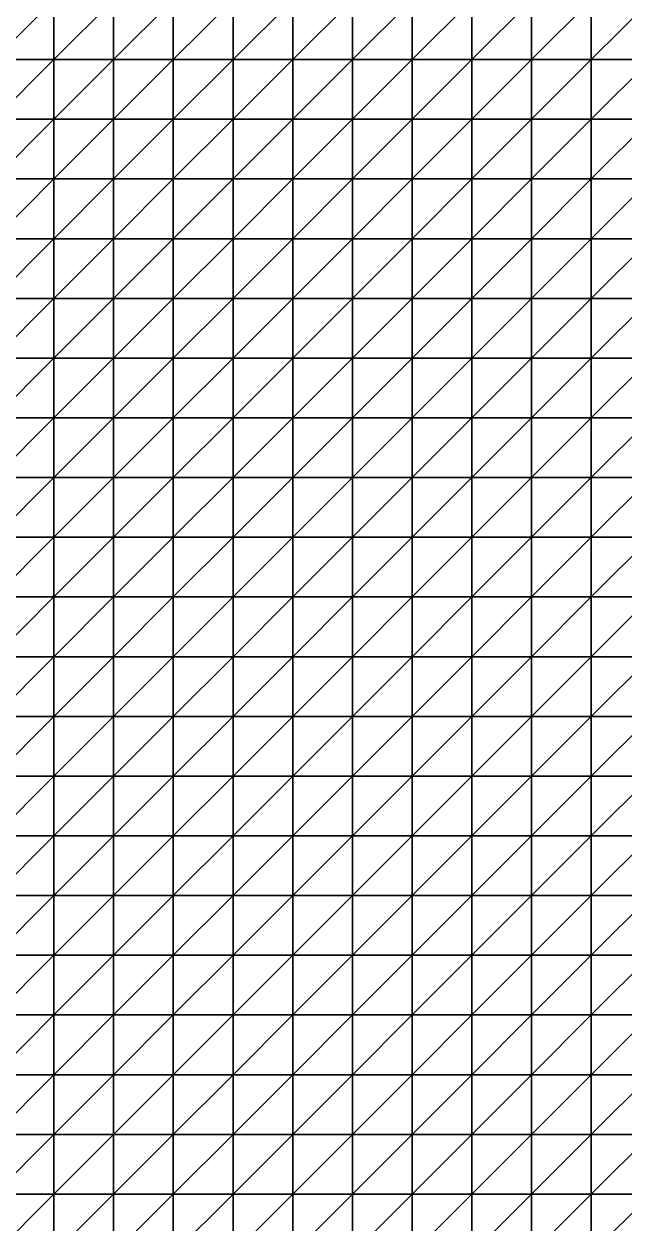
# Model space of a CAD drawing. Header units: metres. Extents: x 351000 to 353000, y 7455000 to 7457000.
# Drawn here: x 351988 to 352239, y 7455988 to 7456490 of the extents above; entities that cross this region are included whole.
import ezdxf

# ---------------------------------------------------------------- set-up
doc = ezdxf.new("R2010")
doc.units = ezdxf.units.M

msp = doc.modelspace()

# ---------------------------------------------------------------- linework, layer by layer
at = {"layer": 'BASE_OF_LEACHED_CAP_BOLC'}
for points in [[(351975, 7456475, 1239), (352000, 7456475, 1238.47), (352000, 7456500, 1241.88)], [(351975, 7456475, 1239), (352000, 7456500, 1241.88), (351975, 7456500, 1242.46)], [(352000, 7456475, 1238.47), (352025, 7456475, 1237.83), (352025, 7456500, 1241.18)], [(352000, 7456475, 1238.47), (352025, 7456500, 1241.18), (352000, 7456500, 1241.88)], [(352025, 7456475, 1237.83), (352050, 7456475, 1236.93), (352050, 7456500, 1240.2)], [(352025, 7456475, 1237.83), (352050, 7456500, 1240.2), (352025, 7456500, 1241.18)], [(352050, 7456475, 1236.93), (352075, 7456475, 1235.7), (352075, 7456500, 1238.85)], [(352050, 7456475, 1236.93), (352075, 7456500, 1238.85), (352050, 7456500, 1240.2)], [(352075, 7456475, 1235.7), (352100, 7456475, 1234.21), (352100, 7456500, 1237.15)], [(352075, 7456475, 1235.7), (352100, 7456500, 1237.15), (352075, 7456500, 1238.85)], [(352100, 7456475, 1234.21), (352125, 7456475, 1232.56), (352125, 7456500, 1235.12)], [(352100, 7456475, 1234.21), (352125, 7456500, 1235.12), (352100, 7456500, 1237.15)], [(352125, 7456475, 1232.56), (352150, 7456475, 1230.88), (352150, 7456500, 1232.85)], [(352125, 7456475, 1232.56), (352150, 7456500, 1232.85), (352125, 7456500, 1235.12)], [(352150, 7456475, 1230.88), (352175, 7456475, 1229.34), (352175, 7456500, 1230.53)], [(352150, 7456475, 1230.88), (352175, 7456500, 1230.53), (352150, 7456500, 1232.85)], [(352175, 7456475, 1229.34), (352200, 7456475, 1228.24), (352200, 7456500, 1228.48)], [(352175, 7456475, 1229.34), (352200, 7456500, 1228.48), (352175, 7456500, 1230.53)], [(352200, 7456475, 1228.24), (352225, 7456475, 1227.86), (352225, 7456500, 1227.09)], [(352200, 7456475, 1228.24), (352225, 7456500, 1227.09), (352200, 7456500, 1228.48)], [(352225, 7456475, 1227.86), (352250, 7456475, 1228.4), (352250, 7456500, 1226.63)], [(352225, 7456475, 1227.86), (352250, 7456500, 1226.63), (352225, 7456500, 1227.09)], [(351975, 7456450, 1236.1), (352000, 7456450, 1235.78), (352000, 7456475, 1238.47)], [(351975, 7456450, 1236.1), (352000, 7456475, 1238.47), (351975, 7456475, 1239)], [(352000, 7456450, 1235.78), (352025, 7456450, 1235.28), (352025, 7456475, 1237.83)], [(352000, 7456450, 1235.78), (352025, 7456475, 1237.83), (352000, 7456475, 1238.47)], [(352025, 7456450, 1235.28), (352050, 7456450, 1234.45), (352050, 7456475, 1236.93)], [(352025, 7456450, 1235.28), (352050, 7456475, 1236.93), (352025, 7456475, 1237.83)], [(352050, 7456450, 1234.45), (352075, 7456450, 1233.28), (352075, 7456475, 1235.7)], [(352050, 7456450, 1234.45), (352075, 7456475, 1235.7), (352050, 7456475, 1236.93)], [(352075, 7456450, 1233.28), (352100, 7456450, 1231.89), (352100, 7456475, 1234.21)], [(352075, 7456450, 1233.28), (352100, 7456475, 1234.21), (352075, 7456475, 1235.7)], [(352100, 7456450, 1231.89), (352125, 7456450, 1230.46), (352125, 7456475, 1232.56)], [(352100, 7456450, 1231.89), (352125, 7456475, 1232.56), (352100, 7456475, 1234.21)], [(352125, 7456450, 1230.46), (352150, 7456450, 1229.19), (352150, 7456475, 1230.88)], [(352125, 7456450, 1230.46), (352150, 7456475, 1230.88), (352125, 7456475, 1232.56)], [(352150, 7456450, 1229.19), (352175, 7456450, 1228.28), (352175, 7456475, 1229.34)], [(352150, 7456450, 1229.19), (352175, 7456475, 1229.34), (352150, 7456475, 1230.88)], [(352175, 7456450, 1228.28), (352200, 7456450, 1227.96), (352200, 7456475, 1228.24)], [(352175, 7456450, 1228.28), (352200, 7456475, 1228.24), (352175, 7456475, 1229.34)], [(352200, 7456450, 1227.96), (352225, 7456450, 1228.48), (352225, 7456475, 1227.86)], [(352200, 7456450, 1227.96), (352225, 7456475, 1227.86), (352200, 7456475, 1228.24)], [(352225, 7456450, 1228.48), (352250, 7456450, 1229.91), (352250, 7456475, 1228.4)], [(352225, 7456450, 1228.48), (352250, 7456475, 1228.4), (352225, 7456475, 1227.86)], [(351975, 7456425, 1234.13), (352000, 7456425, 1234.09), (352000, 7456450, 1235.78)], [(351975, 7456425, 1234.13), (352000, 7456450, 1235.78), (351975, 7456450, 1236.1)], [(352000, 7456425, 1234.09), (352025, 7456425, 1233.71), (352025, 7456450, 1235.28)], [(352000, 7456425, 1234.09), (352025, 7456450, 1235.28), (352000, 7456450, 1235.78)], [(352025, 7456425, 1233.71), (352050, 7456425, 1232.86), (352050, 7456450, 1234.45)], [(352025, 7456425, 1233.71), (352050, 7456450, 1234.45), (352025, 7456450, 1235.28)], [(352050, 7456425, 1232.86), (352075, 7456425, 1231.59), (352075, 7456450, 1233.28)], [(352050, 7456425, 1232.86), (352075, 7456450, 1233.28), (352050, 7456450, 1234.45)], [(352075, 7456425, 1231.59), (352100, 7456425, 1230.1), (352100, 7456450, 1231.89)], [(352075, 7456425, 1231.59), (352100, 7456450, 1231.89), (352075, 7456450, 1233.28)], [(352100, 7456425, 1230.1), (352125, 7456425, 1228.69), (352125, 7456450, 1230.46)], [(352100, 7456425, 1230.1), (352125, 7456450, 1230.46), (352100, 7456450, 1231.89)], [(352125, 7456425, 1228.69), (352150, 7456425, 1227.61), (352150, 7456450, 1229.19)], [(352125, 7456425, 1228.69), (352150, 7456450, 1229.19), (352125, 7456450, 1230.46)], [(352150, 7456425, 1227.61), (352175, 7456425, 1227.11), (352175, 7456450, 1228.28)], [(352150, 7456425, 1227.61), (352175, 7456450, 1228.28), (352150, 7456450, 1229.19)], [(352175, 7456425, 1227.11), (352200, 7456425, 1227.4), (352200, 7456450, 1227.96)], [(352175, 7456425, 1227.11), (352200, 7456450, 1227.96), (352175, 7456450, 1228.28)], [(352200, 7456425, 1227.4), (352225, 7456425, 1228.64), (352225, 7456450, 1228.48)], [(352200, 7456425, 1227.4), (352225, 7456450, 1228.48), (352200, 7456450, 1227.96)], [(352225, 7456425, 1228.64), (352250, 7456425, 1230.86), (352250, 7456450, 1229.91)], [(352225, 7456425, 1228.64), (352250, 7456450, 1229.91), (352225, 7456450, 1228.48)], [(351975, 7456400, 1233.15), (352000, 7456400, 1233.32), (352000, 7456425, 1234.09)], [(351975, 7456400, 1233.15), (352000, 7456425, 1234.09), (351975, 7456425, 1234.13)], [(352000, 7456400, 1233.32), (352025, 7456400, 1232.94), (352025, 7456425, 1233.71)], [(352000, 7456400, 1233.32), (352025, 7456425, 1233.71), (352000, 7456425, 1234.09)], [(352025, 7456400, 1232.94), (352050, 7456400, 1231.9), (352050, 7456425, 1232.86)], [(352025, 7456400, 1232.94), (352050, 7456425, 1232.86), (352025, 7456425, 1233.71)], [(352050, 7456400, 1231.9), (352075, 7456400, 1230.34), (352075, 7456425, 1231.59)], [(352050, 7456400, 1231.9), (352075, 7456425, 1231.59), (352050, 7456425, 1232.86)], [(352075, 7456400, 1230.34), (352100, 7456400, 1228.56), (352100, 7456425, 1230.1)], [(352075, 7456400, 1230.34), (352100, 7456425, 1230.1), (352075, 7456425, 1231.59)], [(352100, 7456400, 1228.56), (352125, 7456400, 1226.95), (352125, 7456425, 1228.69)], [(352100, 7456400, 1228.56), (352125, 7456425, 1228.69), (352100, 7456425, 1230.1)], [(352125, 7456400, 1226.95), (352150, 7456400, 1225.85), (352150, 7456425, 1227.61)], [(352125, 7456400, 1226.95), (352150, 7456425, 1227.61), (352125, 7456425, 1228.69)], [(352150, 7456400, 1225.85), (352175, 7456400, 1225.57), (352175, 7456425, 1227.11)], [(352150, 7456400, 1225.85), (352175, 7456425, 1227.11), (352150, 7456425, 1227.61)], [(352175, 7456400, 1225.57), (352200, 7456400, 1226.31), (352200, 7456425, 1227.4)], [(352175, 7456400, 1225.57), (352200, 7456425, 1227.4), (352175, 7456425, 1227.11)], [(352200, 7456400, 1226.31), (352225, 7456400, 1228.17), (352225, 7456425, 1228.64)], [(352200, 7456400, 1226.31), (352225, 7456425, 1228.64), (352200, 7456425, 1227.4)], [(352225, 7456400, 1228.17), (352250, 7456400, 1231.1), (352250, 7456425, 1230.86)], [(352225, 7456400, 1228.17), (352250, 7456425, 1230.86), (352225, 7456425, 1228.64)], [(351975, 7456375, 1232.87), (352000, 7456375, 1233.11), (352000, 7456400, 1233.32)], [(351975, 7456375, 1232.87), (352000, 7456400, 1233.32), (351975, 7456400, 1233.15)], [(352000, 7456375, 1233.11), (352025, 7456375, 1232.54), (352025, 7456400, 1232.94)], [(352000, 7456375, 1233.11), (352025, 7456400, 1232.94), (352000, 7456400, 1233.32)], [(352025, 7456375, 1232.54), (352050, 7456375, 1231.14), (352050, 7456400, 1231.9)], [(352025, 7456375, 1232.54), (352050, 7456400, 1231.9), (352025, 7456400, 1232.94)], [(352050, 7456375, 1231.14), (352075, 7456375, 1229.11), (352075, 7456400, 1230.34)], [(352050, 7456375, 1231.14), (352075, 7456400, 1230.34), (352050, 7456400, 1231.9)], [(352075, 7456375, 1229.11), (352100, 7456375, 1226.87), (352100, 7456400, 1228.56)], [(352075, 7456375, 1229.11), (352100, 7456400, 1228.56), (352075, 7456400, 1230.34)], [(352100, 7456375, 1226.87), (352125, 7456375, 1224.91), (352125, 7456400, 1226.95)], [(352100, 7456375, 1226.87), (352125, 7456400, 1226.95), (352100, 7456400, 1228.56)], [(352125, 7456375, 1224.91), (352150, 7456375, 1223.67), (352150, 7456400, 1225.85)], [(352125, 7456375, 1224.91), (352150, 7456400, 1225.85), (352125, 7456400, 1226.95)], [(352150, 7456375, 1223.67), (352175, 7456375, 1223.5), (352175, 7456400, 1225.57)], [(352150, 7456375, 1223.67), (352175, 7456400, 1225.57), (352150, 7456400, 1225.85)], [(352175, 7456375, 1223.5), (352200, 7456375, 1224.59), (352200, 7456400, 1226.31)], [(352175, 7456375, 1223.5), (352200, 7456400, 1226.31), (352175, 7456400, 1225.57)], [(352200, 7456375, 1224.59), (352225, 7456375, 1227.01), (352225, 7456400, 1228.17)], [(352200, 7456375, 1224.59), (352225, 7456400, 1228.17), (352200, 7456400, 1226.31)], [(352225, 7456375, 1227.01), (352250, 7456375, 1230.65), (352250, 7456400, 1231.1)], [(352225, 7456375, 1227.01), (352250, 7456400, 1231.1), (352225, 7456400, 1228.17)], [(351975, 7456350, 1232.79), (352000, 7456350, 1232.89), (352000, 7456375, 1233.11)], [(351975, 7456350, 1232.79), (352000, 7456375, 1233.11), (351975, 7456375, 1232.87)], [(352000, 7456350, 1232.89), (352025, 7456350, 1231.97), (352025, 7456375, 1232.54)], [(352000, 7456350, 1232.89), (352025, 7456375, 1232.54), (352000, 7456375, 1233.11)], [(352025, 7456350, 1231.97), (352050, 7456350, 1230.06), (352050, 7456375, 1231.14)], [(352025, 7456350, 1231.97), (352050, 7456375, 1231.14), (352025, 7456375, 1232.54)], [(352050, 7456350, 1230.06), (352075, 7456350, 1227.47), (352075, 7456375, 1229.11)], [(352050, 7456350, 1230.06), (352075, 7456375, 1229.11), (352050, 7456375, 1231.14)], [(352075, 7456350, 1227.47), (352100, 7456350, 1224.7), (352100, 7456375, 1226.87)], [(352075, 7456350, 1227.47), (352100, 7456375, 1226.87), (352075, 7456375, 1229.11)], [(352100, 7456350, 1224.7), (352125, 7456350, 1222.35), (352125, 7456375, 1224.91)], [(352100, 7456350, 1224.7), (352125, 7456375, 1224.91), (352100, 7456375, 1226.87)], [(352125, 7456350, 1222.35), (352150, 7456350, 1220.95), (352150, 7456375, 1223.67)], [(352125, 7456350, 1222.35), (352150, 7456375, 1223.67), (352125, 7456375, 1224.91)], [(352150, 7456350, 1220.95), (352175, 7456350, 1220.87), (352175, 7456375, 1223.5)], [(352150, 7456350, 1220.95), (352175, 7456375, 1223.5), (352150, 7456375, 1223.67)], [(352175, 7456350, 1220.87), (352200, 7456350, 1222.33), (352200, 7456375, 1224.59)], [(352175, 7456350, 1220.87), (352200, 7456375, 1224.59), (352175, 7456375, 1223.5)], [(352200, 7456350, 1222.33), (352225, 7456350, 1225.33), (352225, 7456375, 1227.01)], [(352200, 7456350, 1222.33), (352225, 7456375, 1227.01), (352200, 7456375, 1224.59)], [(352225, 7456350, 1225.33), (352250, 7456350, 1229.72), (352250, 7456375, 1230.65)], [(352225, 7456350, 1225.33), (352250, 7456375, 1230.65), (352225, 7456375, 1227.01)], [(351975, 7456325, 1232.31), (352000, 7456325, 1232.11), (352000, 7456350, 1232.89)], [(351975, 7456325, 1232.31), (352000, 7456350, 1232.89), (351975, 7456350, 1232.79)], [(352000, 7456325, 1232.11), (352025, 7456325, 1230.74), (352025, 7456350, 1231.97)], [(352000, 7456325, 1232.11), (352025, 7456350, 1231.97), (352000, 7456350, 1232.89)], [(352025, 7456325, 1230.74), (352050, 7456325, 1228.28), (352050, 7456350, 1230.06)], [(352025, 7456325, 1230.74), (352050, 7456350, 1230.06), (352025, 7456350, 1231.97)], [(352050, 7456325, 1228.28), (352075, 7456325, 1225.13), (352075, 7456350, 1227.47)], [(352050, 7456325, 1228.28), (352075, 7456350, 1227.47), (352050, 7456350, 1230.06)], [(352075, 7456325, 1225.13), (352100, 7456325, 1221.89), (352100, 7456350, 1224.7)], [(352075, 7456325, 1225.13), (352100, 7456350, 1224.7), (352075, 7456350, 1227.47)], [(352100, 7456325, 1221.89), (352125, 7456325, 1219.23), (352125, 7456350, 1222.35)], [(352100, 7456325, 1221.89), (352125, 7456350, 1222.35), (352100, 7456350, 1224.7)], [(352125, 7456325, 1219.23), (352150, 7456325, 1217.75), (352150, 7456350, 1220.95)], [(352125, 7456325, 1219.23), (352150, 7456350, 1220.95), (352125, 7456350, 1222.35)], [(352150, 7456325, 1217.75), (352175, 7456325, 1217.86), (352175, 7456350, 1220.87)], [(352150, 7456325, 1217.75), (352175, 7456350, 1220.87), (352150, 7456350, 1220.95)], [(352175, 7456325, 1217.86), (352200, 7456325, 1219.77), (352200, 7456350, 1222.33)], [(352175, 7456325, 1217.86), (352200, 7456350, 1222.33), (352175, 7456350, 1220.87)], [(352200, 7456325, 1219.77), (352225, 7456325, 1223.44), (352225, 7456350, 1225.33)], [(352200, 7456325, 1219.77), (352225, 7456350, 1225.33), (352200, 7456350, 1222.33)], [(352225, 7456325, 1223.44), (352250, 7456325, 1228.65), (352250, 7456350, 1229.72)], [(352225, 7456325, 1223.44), (352250, 7456350, 1229.72), (352225, 7456350, 1225.33)], [(351975, 7456300, 1231), (352000, 7456300, 1230.42), (352000, 7456325, 1232.11)], [(351975, 7456300, 1231), (352000, 7456325, 1232.11), (351975, 7456325, 1232.31)], [(352000, 7456300, 1230.42), (352025, 7456300, 1228.6), (352025, 7456325, 1230.74)], [(352000, 7456300, 1230.42), (352025, 7456325, 1230.74), (352000, 7456325, 1232.11)], [(352025, 7456300, 1228.6), (352050, 7456300, 1225.67), (352050, 7456325, 1228.28)], [(352025, 7456300, 1228.6), (352050, 7456325, 1228.28), (352025, 7456325, 1230.74)], [(352050, 7456300, 1225.67), (352075, 7456300, 1222.09), (352075, 7456325, 1225.13)], [(352050, 7456300, 1225.67), (352075, 7456325, 1225.13), (352050, 7456325, 1228.28)], [(352075, 7456300, 1222.09), (352100, 7456300, 1218.53), (352100, 7456325, 1221.89)], [(352075, 7456300, 1222.09), (352100, 7456325, 1221.89), (352075, 7456325, 1225.13)], [(352100, 7456300, 1218.53), (352125, 7456300, 1215.72), (352125, 7456325, 1219.23)], [(352100, 7456300, 1218.53), (352125, 7456325, 1219.23), (352100, 7456325, 1221.89)], [(352125, 7456300, 1215.72), (352150, 7456300, 1214.33), (352150, 7456325, 1217.75)], [(352125, 7456300, 1215.72), (352150, 7456325, 1217.75), (352125, 7456325, 1219.23)], [(352150, 7456300, 1214.33), (352175, 7456300, 1214.79), (352175, 7456325, 1217.86)], [(352150, 7456300, 1214.33), (352175, 7456325, 1217.86), (352150, 7456325, 1217.75)], [(352175, 7456300, 1214.79), (352200, 7456300, 1217.27), (352200, 7456325, 1219.77)], [(352175, 7456300, 1214.79), (352200, 7456325, 1219.77), (352175, 7456325, 1217.86)], [(352200, 7456300, 1217.27), (352225, 7456300, 1221.69), (352225, 7456325, 1223.44)], [(352200, 7456300, 1217.27), (352225, 7456325, 1223.44), (352200, 7456325, 1219.77)], [(352225, 7456300, 1221.69), (352250, 7456300, 1227.76), (352250, 7456325, 1228.65)], [(352225, 7456300, 1221.69), (352250, 7456325, 1228.65), (352225, 7456325, 1223.44)], [(351975, 7456275, 1228.69), (352000, 7456275, 1227.78), (352000, 7456300, 1230.42)], [(351975, 7456275, 1228.69), (352000, 7456300, 1230.42), (351975, 7456300, 1231)], [(352000, 7456275, 1227.78), (352025, 7456275, 1225.62), (352025, 7456300, 1228.6)], [(352000, 7456275, 1227.78), (352025, 7456300, 1228.6), (352000, 7456300, 1230.42)], [(352025, 7456275, 1225.62), (352050, 7456275, 1222.39), (352050, 7456300, 1225.67)], [(352025, 7456275, 1225.62), (352050, 7456300, 1225.67), (352025, 7456300, 1228.6)], [(352050, 7456275, 1222.39), (352075, 7456275, 1218.59), (352075, 7456300, 1222.09)], [(352050, 7456275, 1222.39), (352075, 7456300, 1222.09), (352050, 7456300, 1225.67)], [(352075, 7456275, 1218.59), (352100, 7456275, 1214.94), (352100, 7456300, 1218.53)], [(352075, 7456275, 1218.59), (352100, 7456300, 1218.53), (352075, 7456300, 1222.09)], [(352100, 7456275, 1214.94), (352125, 7456275, 1212.21), (352125, 7456300, 1215.72)], [(352100, 7456275, 1214.94), (352125, 7456300, 1215.72), (352100, 7456300, 1218.53)], [(352125, 7456275, 1212.21), (352150, 7456275, 1211.09), (352150, 7456300, 1214.33)], [(352125, 7456275, 1212.21), (352150, 7456300, 1214.33), (352125, 7456300, 1215.72)], [(352150, 7456275, 1211.09), (352175, 7456275, 1212.03), (352175, 7456300, 1214.79)], [(352150, 7456275, 1211.09), (352175, 7456300, 1214.79), (352150, 7456300, 1214.33)], [(352175, 7456275, 1212.03), (352200, 7456275, 1215.18), (352200, 7456300, 1217.27)], [(352175, 7456275, 1212.03), (352200, 7456300, 1217.27), (352175, 7456300, 1214.79)], [(352200, 7456275, 1215.18), (352225, 7456275, 1220.38), (352225, 7456300, 1221.69)], [(352200, 7456275, 1215.18), (352225, 7456300, 1221.69), (352200, 7456300, 1217.27)], [(352225, 7456275, 1220.38), (352250, 7456275, 1227.29), (352250, 7456300, 1227.76)], [(352225, 7456275, 1220.38), (352250, 7456300, 1227.76), (352225, 7456300, 1221.69)], [(351975, 7456250, 1225.59), (352000, 7456250, 1224.49), (352000, 7456275, 1227.78)], [(351975, 7456250, 1225.59), (352000, 7456275, 1227.78), (351975, 7456275, 1228.69)], [(352000, 7456250, 1224.49), (352025, 7456250, 1222.19), (352025, 7456275, 1225.62)], [(352000, 7456250, 1224.49), (352025, 7456275, 1225.62), (352000, 7456275, 1227.78)], [(352025, 7456250, 1222.19), (352050, 7456250, 1218.89), (352050, 7456275, 1222.39)], [(352025, 7456250, 1222.19), (352050, 7456275, 1222.39), (352025, 7456275, 1225.62)], [(352050, 7456250, 1218.89), (352075, 7456250, 1215.12), (352075, 7456275, 1218.59)], [(352050, 7456250, 1218.89), (352075, 7456275, 1218.59), (352050, 7456275, 1222.39)], [(352075, 7456250, 1215.12), (352100, 7456250, 1211.59), (352100, 7456275, 1214.94)], [(352075, 7456250, 1215.12), (352100, 7456275, 1214.94), (352075, 7456275, 1218.59)], [(352100, 7456250, 1211.59), (352125, 7456250, 1209.13), (352125, 7456275, 1212.21)], [(352100, 7456250, 1211.59), (352125, 7456275, 1212.21), (352100, 7456275, 1214.94)], [(352125, 7456250, 1209.13), (352150, 7456250, 1208.42), (352150, 7456275, 1211.09)], [(352125, 7456250, 1209.13), (352150, 7456275, 1211.09), (352125, 7456275, 1212.21)], [(352150, 7456250, 1208.42), (352175, 7456250, 1209.92), (352175, 7456275, 1212.03)], [(352150, 7456250, 1208.42), (352175, 7456275, 1212.03), (352150, 7456275, 1211.09)], [(352175, 7456250, 1209.92), (352200, 7456250, 1213.73), (352200, 7456275, 1215.18)], [(352175, 7456250, 1209.92), (352200, 7456275, 1215.18), (352175, 7456275, 1212.03)], [(352200, 7456250, 1213.73), (352225, 7456250, 1219.67), (352225, 7456275, 1220.38)], [(352200, 7456250, 1213.73), (352225, 7456275, 1220.38), (352200, 7456275, 1215.18)], [(352225, 7456250, 1219.67), (352250, 7456250, 1227.28), (352250, 7456275, 1227.29)], [(352225, 7456250, 1219.67), (352250, 7456275, 1227.29), (352225, 7456275, 1220.38)], [(351975, 7456225, 1222.22), (352000, 7456225, 1221.13), (352000, 7456250, 1224.49)], [(351975, 7456225, 1222.22), (352000, 7456250, 1224.49), (351975, 7456250, 1225.59)], [(352000, 7456225, 1221.13), (352025, 7456225, 1218.92), (352025, 7456250, 1222.19)], [(352000, 7456225, 1221.13), (352025, 7456250, 1222.19), (352000, 7456250, 1224.49)], [(352025, 7456225, 1218.92), (352050, 7456225, 1215.79), (352050, 7456250, 1218.89)], [(352025, 7456225, 1218.92), (352050, 7456250, 1218.89), (352025, 7456250, 1222.19)], [(352050, 7456225, 1215.79), (352075, 7456225, 1212.24), (352075, 7456250, 1215.12)], [(352050, 7456225, 1215.79), (352075, 7456250, 1215.12), (352050, 7456250, 1218.89)], [(352075, 7456225, 1212.24), (352100, 7456225, 1209.01), (352100, 7456250, 1211.59)], [(352075, 7456225, 1212.24), (352100, 7456250, 1211.59), (352075, 7456250, 1215.12)], [(352100, 7456225, 1209.01), (352125, 7456225, 1206.91), (352125, 7456250, 1209.13)], [(352100, 7456225, 1209.01), (352125, 7456250, 1209.13), (352100, 7456250, 1211.59)], [(352125, 7456225, 1206.91), (352150, 7456225, 1206.63), (352150, 7456250, 1208.42)], [(352125, 7456225, 1206.91), (352150, 7456250, 1208.42), (352125, 7456250, 1209.13)], [(352150, 7456225, 1206.63), (352175, 7456225, 1208.64), (352175, 7456250, 1209.92)], [(352150, 7456225, 1206.63), (352175, 7456250, 1209.92), (352150, 7456250, 1208.42)], [(352175, 7456225, 1208.64), (352200, 7456225, 1213.02), (352200, 7456250, 1213.73)], [(352175, 7456225, 1208.64), (352200, 7456250, 1213.73), (352175, 7456250, 1209.92)], [(352200, 7456225, 1213.02), (352225, 7456225, 1219.51), (352225, 7456250, 1219.67)], [(352200, 7456225, 1213.02), (352225, 7456250, 1219.67), (352200, 7456250, 1213.73)], [(352225, 7456225, 1219.51), (352250, 7456225, 1227.61), (352250, 7456250, 1227.28)], [(352225, 7456225, 1219.51), (352250, 7456250, 1227.28), (352225, 7456250, 1219.67)], [(351975, 7456200, 1219.26), (352000, 7456200, 1218.41), (352000, 7456225, 1221.13)], [(351975, 7456200, 1219.26), (352000, 7456225, 1221.13), (351975, 7456225, 1222.22)], [(352000, 7456200, 1218.41), (352025, 7456200, 1216.49), (352025, 7456225, 1218.92)], [(352000, 7456200, 1218.41), (352025, 7456225, 1218.92), (352000, 7456225, 1221.13)], [(352025, 7456200, 1216.49), (352050, 7456200, 1213.68), (352050, 7456225, 1215.79)], [(352025, 7456200, 1216.49), (352050, 7456225, 1215.79), (352025, 7456225, 1218.92)], [(352050, 7456200, 1213.68), (352075, 7456200, 1210.48), (352075, 7456225, 1212.24)], [(352050, 7456200, 1213.68), (352075, 7456225, 1212.24), (352050, 7456225, 1215.79)], [(352075, 7456200, 1210.48), (352100, 7456200, 1207.6), (352100, 7456225, 1209.01)], [(352075, 7456200, 1210.48), (352100, 7456225, 1209.01), (352075, 7456225, 1212.24)], [(352100, 7456200, 1207.6), (352125, 7456200, 1205.82), (352125, 7456225, 1206.91)], [(352100, 7456200, 1207.6), (352125, 7456225, 1206.91), (352100, 7456225, 1209.01)], [(352125, 7456200, 1205.82), (352150, 7456200, 1205.87), (352150, 7456225, 1206.63)], [(352125, 7456200, 1205.82), (352150, 7456225, 1206.63), (352125, 7456225, 1206.91)], [(352150, 7456200, 1205.87), (352175, 7456200, 1208.21), (352175, 7456225, 1208.64)], [(352150, 7456200, 1205.87), (352175, 7456225, 1208.64), (352150, 7456225, 1206.63)], [(352175, 7456200, 1208.21), (352200, 7456200, 1212.93), (352200, 7456225, 1213.02)], [(352175, 7456200, 1208.21), (352200, 7456225, 1213.02), (352175, 7456225, 1208.64)], [(352200, 7456200, 1212.93), (352225, 7456200, 1219.73), (352225, 7456225, 1219.51)], [(352200, 7456200, 1212.93), (352225, 7456225, 1219.51), (352200, 7456225, 1213.02)], [(352225, 7456200, 1219.73), (352250, 7456200, 1228.04), (352250, 7456225, 1227.61)], [(352225, 7456200, 1219.73), (352250, 7456225, 1227.61), (352225, 7456225, 1219.51)], [(351975, 7456175, 1217.4), (352000, 7456175, 1216.95), (352000, 7456200, 1218.41)], [(351975, 7456175, 1217.4), (352000, 7456200, 1218.41), (351975, 7456200, 1219.26)], [(352000, 7456175, 1216.95), (352025, 7456175, 1215.45), (352025, 7456200, 1216.49)], [(352000, 7456175, 1216.95), (352025, 7456200, 1216.49), (352000, 7456200, 1218.41)], [(352025, 7456175, 1215.45), (352050, 7456175, 1213.05), (352050, 7456200, 1213.68)], [(352025, 7456175, 1215.45), (352050, 7456200, 1213.68), (352025, 7456200, 1216.49)], [(352050, 7456175, 1213.05), (352075, 7456175, 1210.2), (352075, 7456200, 1210.48)], [(352050, 7456175, 1213.05), (352075, 7456200, 1210.48), (352050, 7456200, 1213.68)], [(352075, 7456175, 1210.2), (352100, 7456175, 1207.57), (352100, 7456200, 1207.6)], [(352075, 7456175, 1210.2), (352100, 7456200, 1207.6), (352075, 7456200, 1210.48)], [(352100, 7456175, 1207.57), (352125, 7456175, 1205.96), (352125, 7456200, 1205.82)], [(352100, 7456175, 1207.57), (352125, 7456200, 1205.82), (352100, 7456200, 1207.6)], [(352125, 7456175, 1205.96), (352150, 7456175, 1206.1), (352150, 7456200, 1205.87)], [(352125, 7456175, 1205.96), (352150, 7456200, 1205.87), (352125, 7456200, 1205.82)], [(352150, 7456175, 1206.1), (352175, 7456175, 1208.49), (352175, 7456200, 1208.21)], [(352150, 7456175, 1206.1), (352175, 7456200, 1208.21), (352150, 7456200, 1205.87)], [(352175, 7456175, 1208.49), (352200, 7456175, 1213.26), (352200, 7456200, 1212.93)], [(352175, 7456175, 1208.49), (352200, 7456200, 1212.93), (352175, 7456200, 1208.21)], [(352200, 7456175, 1213.26), (352225, 7456175, 1220.09), (352225, 7456200, 1219.73)], [(352200, 7456175, 1213.26), (352225, 7456200, 1219.73), (352200, 7456200, 1212.93)], [(352225, 7456175, 1220.09), (352250, 7456175, 1228.35), (352250, 7456200, 1228.04)], [(352225, 7456175, 1220.09), (352250, 7456200, 1228.04), (352225, 7456200, 1219.73)], [(351975, 7456150, 1217.13), (352000, 7456150, 1217.2), (352000, 7456175, 1216.95)], [(351975, 7456150, 1217.13), (352000, 7456175, 1216.95), (351975, 7456175, 1217.4)], [(352000, 7456150, 1217.2), (352025, 7456150, 1216.15), (352025, 7456175, 1215.45)], [(352000, 7456150, 1217.2), (352025, 7456175, 1215.45), (352000, 7456175, 1216.95)], [(352025, 7456150, 1216.15), (352050, 7456150, 1214.11), (352050, 7456175, 1213.05)], [(352025, 7456150, 1216.15), (352050, 7456175, 1213.05), (352025, 7456175, 1215.45)], [(352050, 7456150, 1214.11), (352075, 7456150, 1211.48), (352075, 7456175, 1210.2)], [(352050, 7456150, 1214.11), (352075, 7456175, 1210.2), (352050, 7456175, 1213.05)], [(352075, 7456150, 1211.48), (352100, 7456150, 1208.91), (352100, 7456175, 1207.57)], [(352075, 7456150, 1211.48), (352100, 7456175, 1207.57), (352075, 7456175, 1210.2)], [(352100, 7456150, 1208.91), (352125, 7456150, 1207.19), (352125, 7456175, 1205.96)], [(352100, 7456150, 1208.91), (352125, 7456175, 1205.96), (352100, 7456175, 1207.57)], [(352125, 7456150, 1207.19), (352150, 7456150, 1207.12), (352150, 7456175, 1206.1)], [(352125, 7456150, 1207.19), (352150, 7456175, 1206.1), (352125, 7456175, 1205.96)], [(352150, 7456150, 1207.12), (352175, 7456150, 1209.27), (352175, 7456175, 1208.49)], [(352150, 7456150, 1207.12), (352175, 7456175, 1208.49), (352150, 7456175, 1206.1)], [(352175, 7456150, 1209.27), (352200, 7456150, 1213.78), (352200, 7456175, 1213.26)], [(352175, 7456150, 1209.27), (352200, 7456175, 1213.26), (352175, 7456175, 1208.49)], [(352200, 7456150, 1213.78), (352225, 7456150, 1220.38), (352225, 7456175, 1220.09)], [(352200, 7456150, 1213.78), (352225, 7456175, 1220.09), (352200, 7456175, 1213.26)], [(352225, 7456150, 1220.38), (352250, 7456150, 1228.38), (352250, 7456175, 1228.35)], [(352225, 7456150, 1220.38), (352250, 7456175, 1228.35), (352225, 7456175, 1220.09)], [(351975, 7456125, 1218.66), (352000, 7456125, 1219.25), (352000, 7456150, 1217.2)], [(351975, 7456125, 1218.66), (352000, 7456150, 1217.2), (351975, 7456150, 1217.13)], [(352000, 7456125, 1219.25), (352025, 7456125, 1218.58), (352025, 7456150, 1216.15)], [(352000, 7456125, 1219.25), (352025, 7456150, 1216.15), (352000, 7456150, 1217.2)], [(352025, 7456125, 1218.58), (352050, 7456125, 1216.75), (352050, 7456150, 1214.11)], [(352025, 7456125, 1218.58), (352050, 7456150, 1214.11), (352025, 7456150, 1216.15)], [(352050, 7456125, 1216.75), (352075, 7456125, 1214.13), (352075, 7456150, 1211.48)], [(352050, 7456125, 1216.75), (352075, 7456150, 1211.48), (352050, 7456150, 1214.11)], [(352075, 7456125, 1214.13), (352100, 7456125, 1211.35), (352100, 7456150, 1208.91)], [(352075, 7456125, 1214.13), (352100, 7456150, 1208.91), (352075, 7456150, 1211.48)], [(352100, 7456125, 1211.35), (352125, 7456125, 1209.25), (352125, 7456150, 1207.19)], [(352100, 7456125, 1211.35), (352125, 7456150, 1207.19), (352100, 7456150, 1208.91)], [(352125, 7456125, 1209.25), (352150, 7456125, 1208.69), (352150, 7456150, 1207.12)], [(352125, 7456125, 1209.25), (352150, 7456150, 1207.12), (352125, 7456150, 1207.19)], [(352150, 7456125, 1208.69), (352175, 7456125, 1210.31), (352175, 7456150, 1209.27)], [(352150, 7456125, 1208.69), (352175, 7456150, 1209.27), (352150, 7456150, 1207.12)], [(352175, 7456125, 1210.31), (352200, 7456125, 1214.36), (352200, 7456150, 1213.78)], [(352175, 7456125, 1210.31), (352200, 7456150, 1213.78), (352175, 7456150, 1209.27)], [(352200, 7456125, 1214.36), (352225, 7456125, 1220.54), (352225, 7456150, 1220.38)], [(352200, 7456125, 1214.36), (352225, 7456150, 1220.38), (352200, 7456150, 1213.78)], [(352225, 7456125, 1220.54), (352250, 7456125, 1228.17), (352250, 7456150, 1228.38)], [(352225, 7456125, 1220.54), (352250, 7456150, 1228.38), (352225, 7456150, 1220.38)], [(351975, 7456100, 1221.82), (352000, 7456100, 1222.82), (352000, 7456125, 1219.25)], [(351975, 7456100, 1221.82), (352000, 7456125, 1219.25), (351975, 7456125, 1218.66)], [(352000, 7456100, 1222.82), (352025, 7456100, 1222.39), (352025, 7456125, 1218.58)], [(352000, 7456100, 1222.82), (352025, 7456125, 1218.58), (352000, 7456125, 1219.25)], [(352025, 7456100, 1222.39), (352050, 7456100, 1220.57), (352050, 7456125, 1216.75)], [(352025, 7456100, 1222.39), (352050, 7456125, 1216.75), (352025, 7456125, 1218.58)], [(352050, 7456100, 1220.57), (352075, 7456100, 1217.73), (352075, 7456125, 1214.13)], [(352050, 7456100, 1220.57), (352075, 7456125, 1214.13), (352050, 7456125, 1216.75)], [(352075, 7456100, 1217.73), (352100, 7456100, 1214.52), (352100, 7456125, 1211.35)], [(352075, 7456100, 1217.73), (352100, 7456125, 1211.35), (352075, 7456125, 1214.13)], [(352100, 7456100, 1214.52), (352125, 7456100, 1211.81), (352125, 7456125, 1209.25)], [(352100, 7456100, 1214.52), (352125, 7456125, 1209.25), (352100, 7456125, 1211.35)], [(352125, 7456100, 1211.81), (352150, 7456100, 1210.57), (352150, 7456125, 1208.69)], [(352125, 7456100, 1211.81), (352150, 7456125, 1208.69), (352125, 7456125, 1209.25)], [(352150, 7456100, 1210.57), (352175, 7456100, 1211.53), (352175, 7456125, 1210.31)], [(352150, 7456100, 1210.57), (352175, 7456125, 1210.31), (352150, 7456125, 1208.69)], [(352175, 7456100, 1211.53), (352200, 7456100, 1215), (352200, 7456125, 1214.36)], [(352175, 7456100, 1211.53), (352200, 7456125, 1214.36), (352175, 7456125, 1210.31)], [(352200, 7456100, 1215), (352225, 7456100, 1220.72), (352225, 7456125, 1220.54)], [(352200, 7456100, 1215), (352225, 7456125, 1220.54), (352200, 7456125, 1214.36)], [(352225, 7456100, 1220.72), (352250, 7456100, 1227.94), (352250, 7456125, 1228.17)], [(352225, 7456100, 1220.72), (352250, 7456125, 1228.17), (352225, 7456125, 1220.54)], [(351975, 7456075, 1226.06), (352000, 7456075, 1227.34), (352000, 7456100, 1222.82)], [(351975, 7456075, 1226.06), (352000, 7456100, 1222.82), (351975, 7456100, 1221.82)], [(352000, 7456075, 1227.34), (352025, 7456075, 1226.97), (352025, 7456100, 1222.39)], [(352000, 7456075, 1227.34), (352025, 7456100, 1222.39), (352000, 7456100, 1222.82)], [(352025, 7456075, 1226.97), (352050, 7456075, 1225), (352050, 7456100, 1220.57)], [(352025, 7456075, 1226.97), (352050, 7456100, 1220.57), (352025, 7456100, 1222.39)], [(352050, 7456075, 1225), (352075, 7456075, 1221.78), (352075, 7456100, 1217.73)], [(352050, 7456075, 1225), (352075, 7456100, 1217.73), (352050, 7456100, 1220.57)], [(352075, 7456075, 1221.78), (352100, 7456075, 1218), (352100, 7456100, 1214.52)], [(352075, 7456075, 1221.78), (352100, 7456100, 1214.52), (352075, 7456100, 1217.73)], [(352100, 7456075, 1218), (352125, 7456075, 1214.62), (352125, 7456100, 1211.81)], [(352100, 7456075, 1218), (352125, 7456100, 1211.81), (352100, 7456100, 1214.52)], [(352125, 7456075, 1214.62), (352150, 7456075, 1212.67), (352150, 7456100, 1210.57)], [(352125, 7456075, 1214.62), (352150, 7456100, 1210.57), (352125, 7456100, 1211.81)], [(352150, 7456075, 1212.67), (352175, 7456075, 1212.99), (352175, 7456100, 1211.53)], [(352150, 7456075, 1212.67), (352175, 7456100, 1211.53), (352150, 7456100, 1210.57)], [(352175, 7456075, 1212.99), (352200, 7456075, 1215.94), (352200, 7456100, 1215)], [(352175, 7456075, 1212.99), (352200, 7456100, 1215), (352175, 7456100, 1211.53)], [(352200, 7456075, 1215.94), (352225, 7456075, 1221.25), (352225, 7456100, 1220.72)], [(352200, 7456075, 1215.94), (352225, 7456100, 1220.72), (352200, 7456100, 1215)], [(352225, 7456075, 1221.25), (352250, 7456075, 1228.14), (352250, 7456100, 1227.94)], [(352225, 7456075, 1221.25), (352250, 7456100, 1227.94), (352225, 7456100, 1220.72)], [(351975, 7456050, 1230.66), (352000, 7456050, 1232.06), (352000, 7456075, 1227.34)], [(351975, 7456050, 1230.66), (352000, 7456075, 1227.34), (351975, 7456075, 1226.06)], [(352000, 7456050, 1232.06), (352025, 7456050, 1231.64), (352025, 7456075, 1226.97)], [(352000, 7456050, 1232.06), (352025, 7456075, 1226.97), (352000, 7456075, 1227.34)], [(352025, 7456050, 1231.64), (352050, 7456050, 1229.43), (352050, 7456075, 1225)], [(352025, 7456050, 1231.64), (352050, 7456075, 1225), (352025, 7456075, 1226.97)], [(352050, 7456050, 1229.43), (352075, 7456050, 1225.81), (352075, 7456075, 1221.78)], [(352050, 7456050, 1229.43), (352075, 7456075, 1221.78), (352050, 7456075, 1225)], [(352075, 7456050, 1225.81), (352100, 7456050, 1221.51), (352100, 7456075, 1218)], [(352075, 7456050, 1225.81), (352100, 7456075, 1218), (352075, 7456075, 1221.78)], [(352100, 7456050, 1221.51), (352125, 7456050, 1217.56), (352125, 7456075, 1214.62)], [(352100, 7456050, 1221.51), (352125, 7456075, 1214.62), (352100, 7456075, 1218)], [(352125, 7456050, 1217.56), (352150, 7456050, 1215.06), (352150, 7456075, 1212.67)], [(352125, 7456050, 1217.56), (352150, 7456075, 1212.67), (352125, 7456075, 1214.62)], [(352150, 7456050, 1215.06), (352175, 7456050, 1214.93), (352175, 7456075, 1212.99)], [(352150, 7456050, 1215.06), (352175, 7456075, 1212.99), (352150, 7456075, 1212.67)], [(352175, 7456050, 1214.93), (352200, 7456050, 1217.56), (352200, 7456075, 1215.94)], [(352175, 7456050, 1214.93), (352200, 7456075, 1215.94), (352175, 7456075, 1212.99)], [(352200, 7456050, 1217.56), (352225, 7456050, 1222.63), (352225, 7456075, 1221.25)], [(352200, 7456050, 1217.56), (352225, 7456075, 1221.25), (352200, 7456075, 1215.94)], [(352225, 7456050, 1222.63), (352250, 7456050, 1229.29), (352250, 7456075, 1228.14)], [(352225, 7456050, 1222.63), (352250, 7456075, 1228.14), (352225, 7456075, 1221.25)], [(351975, 7456025, 1234.79), (352000, 7456025, 1236.22), (352000, 7456050, 1232.06)], [(351975, 7456025, 1234.79), (352000, 7456050, 1232.06), (351975, 7456050, 1230.66)], [(352000, 7456025, 1236.22), (352025, 7456025, 1235.74), (352025, 7456050, 1231.64)], [(352000, 7456025, 1236.22), (352025, 7456050, 1231.64), (352000, 7456050, 1232.06)], [(352025, 7456025, 1235.74), (352050, 7456025, 1233.36), (352050, 7456050, 1229.43)], [(352025, 7456025, 1235.74), (352050, 7456050, 1229.43), (352025, 7456050, 1231.64)], [(352050, 7456025, 1233.36), (352075, 7456025, 1229.48), (352075, 7456050, 1225.81)], [(352050, 7456025, 1233.36), (352075, 7456050, 1225.81), (352050, 7456050, 1229.43)], [(352075, 7456025, 1229.48), (352100, 7456025, 1224.9), (352100, 7456050, 1221.51)], [(352075, 7456025, 1229.48), (352100, 7456050, 1221.51), (352075, 7456050, 1225.81)], [(352100, 7456025, 1224.9), (352125, 7456025, 1220.67), (352125, 7456050, 1217.56)], [(352100, 7456025, 1224.9), (352125, 7456050, 1217.56), (352100, 7456050, 1221.51)], [(352125, 7456025, 1220.67), (352150, 7456025, 1217.98), (352150, 7456050, 1215.06)], [(352125, 7456025, 1220.67), (352150, 7456050, 1215.06), (352125, 7456050, 1217.56)], [(352150, 7456025, 1217.98), (352175, 7456025, 1217.75), (352175, 7456050, 1214.93)], [(352150, 7456025, 1217.98), (352175, 7456050, 1214.93), (352150, 7456050, 1215.06)], [(352175, 7456025, 1217.75), (352200, 7456025, 1220.34), (352200, 7456050, 1217.56)], [(352175, 7456025, 1217.75), (352200, 7456050, 1217.56), (352175, 7456050, 1214.93)], [(352200, 7456025, 1220.34), (352225, 7456025, 1225.36), (352225, 7456050, 1222.63)], [(352200, 7456025, 1220.34), (352225, 7456050, 1222.63), (352200, 7456050, 1217.56)], [(352225, 7456025, 1225.36), (352250, 7456025, 1231.9), (352250, 7456050, 1229.29)], [(352225, 7456025, 1225.36), (352250, 7456050, 1229.29), (352225, 7456050, 1222.63)], [(351975, 7456000, 1237.76), (352000, 7456000, 1239.24), (352000, 7456025, 1236.22)], [(351975, 7456000, 1237.76), (352000, 7456025, 1236.22), (351975, 7456025, 1234.79)], [(352000, 7456000, 1239.24), (352025, 7456000, 1238.8), (352025, 7456025, 1235.74)], [(352000, 7456000, 1239.24), (352025, 7456025, 1235.74), (352000, 7456025, 1236.22)], [(352025, 7456000, 1238.8), (352050, 7456000, 1236.46), (352050, 7456025, 1233.36)], [(352025, 7456000, 1238.8), (352050, 7456025, 1233.36), (352025, 7456025, 1235.74)], [(352050, 7456000, 1236.46), (352075, 7456000, 1232.65), (352075, 7456025, 1229.48)], [(352050, 7456000, 1236.46), (352075, 7456025, 1229.48), (352050, 7456025, 1233.36)], [(352075, 7456000, 1232.65), (352100, 7456000, 1228.17), (352100, 7456025, 1224.9)], [(352075, 7456000, 1232.65), (352100, 7456025, 1224.9), (352075, 7456025, 1229.48)], [(352100, 7456000, 1228.17), (352125, 7456000, 1224.14), (352125, 7456025, 1220.67)], [(352100, 7456000, 1228.17), (352125, 7456025, 1220.67), (352100, 7456025, 1224.9)], [(352125, 7456000, 1224.14), (352150, 7456000, 1221.72), (352150, 7456025, 1217.98)], [(352125, 7456000, 1224.14), (352150, 7456025, 1217.98), (352125, 7456025, 1220.67)], [(352150, 7456000, 1221.72), (352175, 7456000, 1221.81), (352175, 7456025, 1217.75)], [(352150, 7456000, 1221.72), (352175, 7456025, 1217.75), (352150, 7456025, 1217.98)], [(352175, 7456000, 1221.81), (352200, 7456000, 1224.69), (352200, 7456025, 1220.34)], [(352175, 7456000, 1221.81), (352200, 7456025, 1220.34), (352175, 7456025, 1217.75)], [(352200, 7456000, 1224.69), (352225, 7456000, 1229.86), (352225, 7456025, 1225.36)], [(352200, 7456000, 1224.69), (352225, 7456025, 1225.36), (352200, 7456025, 1220.34)], [(352225, 7456000, 1229.86), (352250, 7456000, 1236.33), (352250, 7456025, 1231.9)], [(352225, 7456000, 1229.86), (352250, 7456025, 1231.9), (352225, 7456025, 1225.36)], [(351975, 7455975, 1239.16), (352000, 7455975, 1240.79), (352000, 7456000, 1239.24)], [(351975, 7455975, 1239.16), (352000, 7456000, 1239.24), (351975, 7456000, 1237.76)], [(352000, 7455975, 1240.79), (352025, 7455975, 1240.62), (352025, 7456000, 1238.8)], [(352000, 7455975, 1240.79), (352025, 7456000, 1238.8), (352000, 7456000, 1239.24)], [(352025, 7455975, 1240.62), (352050, 7455975, 1238.66), (352050, 7456000, 1236.46)], [(352025, 7455975, 1240.62), (352050, 7456000, 1236.46), (352025, 7456000, 1238.8)], [(352050, 7455975, 1238.66), (352075, 7455975, 1235.34), (352075, 7456000, 1232.65)], [(352050, 7455975, 1238.66), (352075, 7456000, 1232.65), (352050, 7456000, 1236.46)], [(352075, 7455975, 1235.34), (352100, 7455975, 1231.47), (352100, 7456000, 1228.17)], [(352075, 7455975, 1235.34), (352100, 7456000, 1228.17), (352075, 7456000, 1232.65)], [(352100, 7455975, 1231.47), (352125, 7455975, 1228.16), (352125, 7456000, 1224.14)], [(352100, 7455975, 1231.47), (352125, 7456000, 1224.14), (352100, 7456000, 1228.17)], [(352125, 7455975, 1228.16), (352150, 7455975, 1226.54), (352150, 7456000, 1221.72)], [(352125, 7455975, 1228.16), (352150, 7456000, 1221.72), (352125, 7456000, 1224.14)], [(352150, 7455975, 1226.54), (352175, 7455975, 1227.4), (352175, 7456000, 1221.81)], [(352150, 7455975, 1226.54), (352175, 7456000, 1221.81), (352150, 7456000, 1221.72)], [(352175, 7455975, 1227.4), (352200, 7455975, 1230.86), (352200, 7456000, 1224.69)], [(352175, 7455975, 1227.4), (352200, 7456000, 1224.69), (352175, 7456000, 1221.81)], [(352200, 7455975, 1230.86), (352225, 7455975, 1236.3), (352225, 7456000, 1229.86)], [(352200, 7455975, 1230.86), (352225, 7456000, 1229.86), (352200, 7456000, 1224.69)], [(352225, 7455975, 1236.3), (352250, 7455975, 1242.67), (352250, 7456000, 1236.33)], [(352225, 7455975, 1236.3), (352250, 7456000, 1236.33), (352225, 7456000, 1229.86)]]:
    msp.add_3dface(points, dxfattribs=at)

doc.saveas('drawing.dxf')
